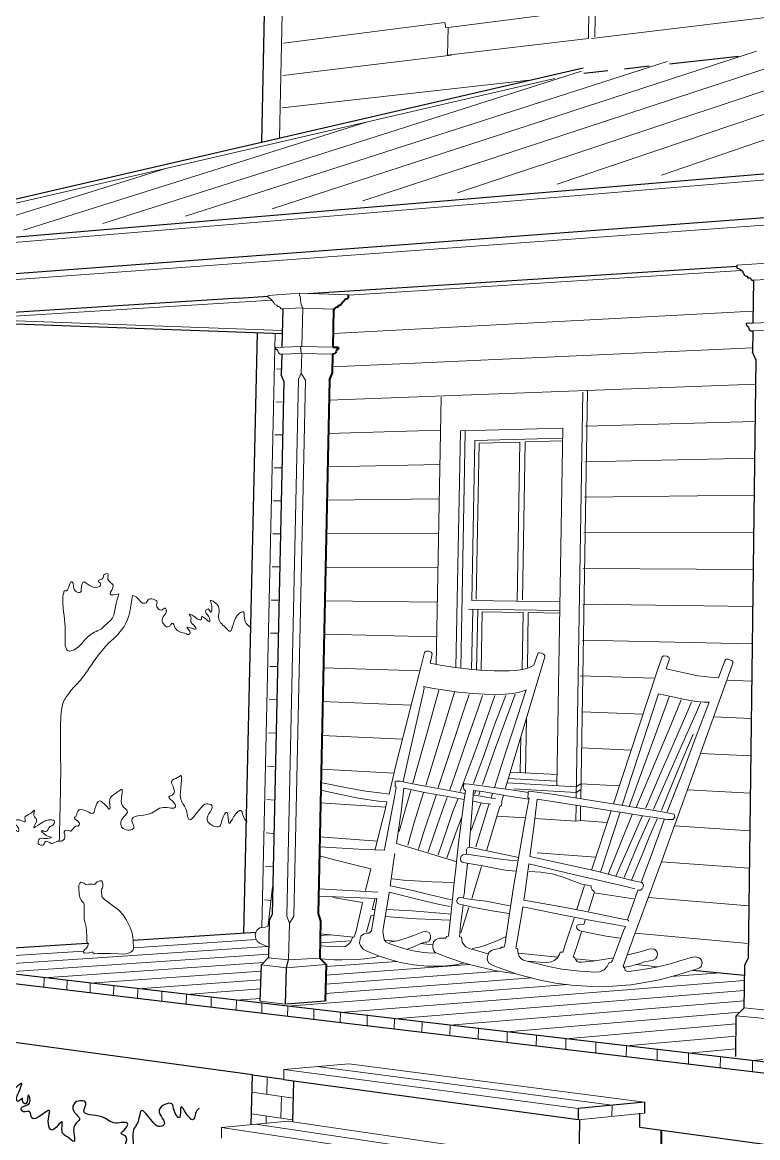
# Model space of a CAD drawing. Header units: inches. Extents: x -54 to 15382, y 469 to 41738.
# Drawn here: x 1100.9 to 1415.7, y 11092.2 to 11569.8 of the extents above; entities that cross this region are included whole.
import ezdxf

# ---------------------------------------------------------------- set-up
doc = ezdxf.new("R2010")
doc.units = ezdxf.units.IN
doc.header["$MEASUREMENT"] = 0
for name, color, linetype, lineweight in [('1', 7, 'Continuous', 9), ('2', 7, 'Continuous', 18), ('3', 7, 'Continuous', 30), ('4', 7, 'Continuous', 40)]:
    doc.layers.add(name, color=color, linetype=linetype, lineweight=lineweight)

# ---------------------------------------------------------------- blocks, each defined once
blk = doc.blocks.new('rocking chairs')
at = {"layer": '1'}
for p, q in [((3558.04, 11183.19), (3559.91, 11199.59)), ((3553.37, 11181.17), (3554.56, 11182.05)), ((3554.56, 11182.05), (3555.36, 11182.2)), ((3555.36, 11182.2), (3556.89, 11182.35)), ((3556.89, 11182.35), (3557.81, 11182.66)), ((3557.81, 11182.66), (3558.04, 11183.19)), ((3552.57, 11178.88), (3552.8, 11180.14)), ((3552.88, 11177.39), (3552.57, 11178.88)), ((3552.8, 11180.14), (3553.37, 11181.17)), ((3553.45, 11176.24), (3552.88, 11177.39)), ((3554.41, 11175.51), (3553.45, 11176.24)), ((3558.51, 11173.72), (3554.41, 11175.51))]:
    blk.add_line(p, q, dxfattribs=at)
for points in [[(3580.53, 11244.25), (3591.17, 11242.06), (3599.77, 11240.58), (3605.74, 11239.82), (3609.85, 11239.24), (3612.83, 11251.61), (3617.73, 11271.21), (3623.21, 11292.56), (3625.08, 11299.95), (3625.4, 11300.36), (3625.87, 11300.51), (3626.72, 11300.54), (3627.82, 11300.12), (3628.31, 11299.46), (3628.24, 11298.58), (3627.43, 11295.3), (3631.79, 11294.45), (3637.2, 11293.61), (3644.1, 11292.74), (3648.53, 11292.3), (3654.91, 11292.06), (3661.25, 11292.07), (3663.97, 11292.25), (3666.95, 11292.66), (3668.88, 11293.11), (3670.86, 11293.91), (3671.86, 11294.43), (3673.65, 11299.74), (3674.06, 11299.76), (3675.07, 11299.69), (3676.02, 11299.22), (3676.54, 11298.66), (3676.54, 11298.02), (3659.59, 11241.44)], [(3705.87, 11235.11), (3724.46, 11291.48), (3726.74, 11298.12), (3727.34, 11298.47), (3728.7, 11298.31), (3729.57, 11297.8), (3729.89, 11297.26), (3728.53, 11292.98)], [(3750.83, 11289.13), (3753.61, 11296.36), (3753.98, 11296.89), (3754.35, 11297.1), (3755.08, 11297.1), (3756.71, 11296.39), (3757.06, 11296.04), (3757.09, 11295.62), (3756.88, 11294.91), (3755.28, 11290.52), (3740.67, 11249.47), (3726.65, 11210.78), (3714.7, 11178.29), (3710.03, 11165.54)], [(3728.53, 11292.98), (3736.13, 11291.18), (3742.11, 11290), (3747.42, 11289.32), (3750.83, 11289.13)], [(3615.94, 11244.67), (3618.47, 11256.24), (3624.52, 11282.53), (3624.95, 11284.68), (3624.69, 11285.09), (3624.59, 11285.34), (3628.87, 11284.51), (3632.93, 11283.94), (3639.57, 11282.97), (3645.56, 11282.39), (3650.86, 11282.04), (3655.95, 11282), (3659.67, 11282.04), (3662.5, 11282.31), (3665.22, 11282.78), (3667.16, 11283.37), (3668.5, 11283.94), (3662.81, 11266.39), (3660.05, 11257.87), (3654.99, 11242.09)], [(3631.14, 11283.8), (3626.68, 11267.72), (3620.03, 11244.04)], [(3637.88, 11282.9), (3630.66, 11259.18), (3625.59, 11242.96)], [(3630.94, 11242.07), (3638.13, 11263.93), (3641.65, 11274.38), (3644.1, 11281.96)], [(3649.82, 11243.35), (3655.78, 11259.94), (3662.11, 11277.43), (3663.91, 11282.05)], [(3709.67, 11234.5), (3725.2, 11282.24)], [(3725.2, 11282.24), (3730.57, 11281.07), (3736.53, 11279.84), (3741.38, 11279), (3744.76, 11278.63), (3746.86, 11278.61)], [(3635.81, 11241.16), (3639.15, 11250.52), (3643.32, 11262.69), (3647.89, 11275.56), (3649.88, 11281.52)], [(3640.29, 11240.34), (3645.41, 11254.06), (3648.66, 11263.11), (3655.2, 11281.51)], [(3645.96, 11243.77), (3650.68, 11256.58), (3655.03, 11268.92), (3659.78, 11281.57)], [(3729.76, 11280.94), (3712.69, 11233.95)], [(3715.68, 11233.53), (3730.45, 11268.75), (3734.89, 11279.62)], [(3719.71, 11233.39), (3725.9, 11247.79), (3730.65, 11258.58), (3737.69, 11275.01), (3739.31, 11278.77)], [(3723.12, 11232.87), (3728.92, 11246.04), (3734.52, 11258.71), (3741.44, 11274.32), (3743.24, 11278.34)], [(3728.91, 11231.65), (3736.07, 11249.85), (3741.34, 11264.05), (3746.86, 11278.61)], [(3726.43, 11232.45), (3733.69, 11249.81), (3740.1, 11264.94), (3740.1, 11264.94)], [(3607.88, 11215.22), (3608.05, 11216.44), (3612.14, 11238), (3612.9, 11242.24), (3612.52, 11242.51), (3612.47, 11243.21), (3612.49, 11244.72), (3612.71, 11244.89), (3614.7, 11244.76), (3616.58, 11244.35), (3619.22, 11243.84), (3624.64, 11242.79), (3634, 11241.08), (3640.11, 11239.92), (3642.3, 11239.58)], [(3663.13, 11240.94), (3644.2, 11243.6), (3642.61, 11243.65), (3642.04, 11243.67), (3641.77, 11243.38), (3641.77, 11242.52), (3641.87, 11241.35), (3642.17, 11240.98), (3642.62, 11240.68)], [(3603.9, 11215.56), (3606.11, 11224.33), (3608.21, 11232.59), (3608.96, 11236), (3605.41, 11236.33), (3597.46, 11237.4), (3593.88, 11238.13), (3585.16, 11239.92), (3580.6, 11240.92)], [(3612.99, 11218.18), (3614.99, 11231.75), (3616.23, 11241.82)], [(3614.15, 11223.21), (3617.21, 11233.94), (3619.23, 11240.85)], [(3616.23, 11241.82), (3616.92, 11241.62), (3625.88, 11239.85), (3635.77, 11238.09), (3639.66, 11237.38), (3641.97, 11236.94)], [(3617.94, 11217.44), (3620.66, 11227.14), (3623.96, 11237.7), (3624.64, 11239.76)], [(3622.46, 11215.75), (3624.47, 11222.33), (3629.41, 11237.16), (3629.99, 11238.81)], [(3642.61, 11240.68), (3642.07, 11236.84), (3639.6, 11218.36), (3638.44, 11207.44), (3637.62, 11200.11), (3636.42, 11188.77), (3635.33, 11178.47), (3634.44, 11178.28), (3634.24, 11177.89), (3633.96, 11177.61), (3633.4, 11177.54), (3631.5, 11177.57), (3630.6, 11177.35), (3629.67, 11176.89), (3628.91, 11175.96), (3628.57, 11174.63), (3628.58, 11173.68), (3628.83, 11172.45), (3629.49, 11171.6), (3630.59, 11170.96), (3635.92, 11168.96), (3641.25, 11167.18), (3644.85, 11166.15), (3652.04, 11164.4), (3655.86, 11163.63), (3660.08, 11162.9), (3663.39, 11162.44)], [(3645.96, 11240.79), (3645.02, 11227.69), (3644.3, 11218.85), (3644.35, 11216.56), (3643.47, 11216.26), (3643.04, 11215.36), (3642.95, 11214.3), (3643.04, 11213.59)], [(3645.96, 11240.79), (3649.7, 11240.35), (3662.16, 11238.33)], [(3655.47, 11237.23), (3648.98, 11238.39), (3646.13, 11238.88)], [(3646.41, 11239.22), (3646.84, 11240.48)], [(3648.24, 11238.94), (3648.69, 11240.22)], [(3654.2, 11239.62), (3653.54, 11237.57)], [(3658.82, 11238.87), (3658.1, 11236.47)], [(3669.49, 11239.97), (3663.13, 11240.94)], [(3731.86, 11230.7), (3727.62, 11231.55), (3723.46, 11232.28), (3696.62, 11236.6), (3679.69, 11239.24), (3669.8, 11240.53), (3669.44, 11240.34), (3669.39, 11239.21), (3669.32, 11238.04), (3669.51, 11237.6), (3669.95, 11237.43)], [(3626.63, 11214.54), (3629.52, 11222.99), (3633.43, 11234.42), (3634.71, 11237.86)], [(3630.9, 11213.31), (3634.55, 11224.09), (3637.3, 11232.33), (3639.24, 11237.15)], [(3645.07, 11223.89), (3649.2, 11235.27)], [(3645.93, 11236.23), (3649.81, 11235.43), (3652.63, 11235.13), (3653.45, 11234.98)], [(3647.02, 11216.68), (3651.13, 11230.11), (3652.56, 11234.88)], [(3651.57, 11215.04), (3657.34, 11233.98), (3657.96, 11234.41), (3658.1, 11235.6), (3658.1, 11236.6)], [(3669.79, 11237.49), (3668.12, 11228.37), (3663.18, 11199.43), (3660.75, 11183.37), (3659.58, 11175.46), (3659.12, 11173.74), (3658.6, 11173.71), (3657.96, 11173.71), (3657.41, 11173.1), (3656.49, 11172.98), (3654.69, 11172.77), (3653.65, 11172.36), (3652.64, 11171.5), (3652.1, 11170.23), (3651.84, 11168.79), (3652.13, 11167.74), (3652.69, 11166.76), (3654.75, 11165.71), (3659.38, 11163.98), (3665.13, 11162.05), (3674.5, 11159.61), (3681.15, 11158.31), (3687.95, 11157.51), (3694.68, 11156.97), (3703.7, 11156.85), (3713.36, 11157.61), (3718.55, 11158.48), (3725.65, 11159.78), (3733.93, 11162.06), (3741.39, 11164.36), (3742.79, 11164.9), (3743.4, 11165.42), (3743.68, 11166.02), (3743.85, 11167.05), (3743.76, 11167.74), (3743.59, 11168.22), (3743.15, 11168.72), (3742.61, 11169.13), (3742.04, 11169.35), (3740.86, 11169.54), (3739.97, 11169.48), (3739.37, 11169.35), (3735.81, 11168.33), (3730.79, 11166.8), (3724.97, 11165.37), (3720.29, 11164.48), (3715.55, 11163.72), (3712.65, 11163.37), (3711.46, 11163.49), (3710.97, 11163.79), (3710.74, 11164.6), (3710.03, 11165.54)], [(3662.16, 11238.33), (3669.74, 11237.17)], [(3673.29, 11237.06), (3671.83, 11225.12), (3670.12, 11212.62)], [(3673.29, 11237.06), (3674.16, 11236.96), (3677.95, 11236.42), (3697.75, 11233.32), (3711.51, 11231.15), (3718.44, 11229.99), (3722.78, 11229.38), (3726.18, 11228.89), (3729.04, 11228.45), (3731.29, 11228.35), (3732.25, 11229.43), (3731.91, 11230.65)], [(3696.5, 11206.73), (3704.9, 11232.19)], [(3700.34, 11205.81), (3708.73, 11231.59)], [(3703.7, 11204.95), (3713.87, 11230.49)], [(3718.18, 11229.83), (3713.99, 11220), (3706.97, 11204.11)], [(3634.62, 11211.97), (3638.55, 11223.16), (3640.81, 11229.18)], [(3710.49, 11203.58), (3716.1, 11217.06), (3721.45, 11229.08)], [(3724.7, 11228.76), (3721.21, 11220.86), (3718.5, 11213.97), (3713.67, 11202.41)], [(3717.86, 11201.79), (3722.73, 11214.85), (3727.76, 11228.65)], [(3580.19, 11216.77), (3599.25, 11215.63), (3607.88, 11215.22)], [(3612.99, 11218.18), (3638.48, 11210.49)], [(3644.35, 11216.56), (3665.35, 11212.14)], [(3599.71, 11197.94), (3602.07, 11207.35), (3595.67, 11208.89), (3585.88, 11211.23), (3580.15, 11212.81)], [(3610.3, 11200.07), (3612.24, 11213.14), (3612.35, 11213.88)], [(3642.72, 11213.4), (3641.42, 11213.28), (3640.74, 11212.78), (3640.39, 11211.71), (3640.58, 11210.68), (3641.16, 11210.11), (3642.3, 11209.8), (3649.95, 11208.5), (3655.68, 11207.4), (3659.61, 11206.75), (3664.11, 11206.23)], [(3643.04, 11213.59), (3656.59, 11211.54), (3661.31, 11211), (3663.22, 11210.88), (3664.77, 11211)], [(3670.12, 11212.62), (3687.08, 11208.86), (3698.74, 11206.23), (3713.35, 11202.47), (3718.04, 11201.39), (3718.49, 11200.96), (3718.75, 11200.3), (3718.67, 11199.59), (3718.28, 11198.77), (3717.55, 11198.22), (3716.97, 11198.16), (3716.4, 11198.18), (3711.92, 11185.48), (3712.37, 11185.11), (3712.51, 11184.67), (3712.37, 11185.11), (3711.92, 11185.48), (3709.23, 11185.94), (3699.05, 11187.95), (3685.42, 11190.73), (3668.4, 11193.72), (3667.49, 11193.86)], [(3643.41, 11209.45), (3642.21, 11198.19), (3642.14, 11197.74), (3642.09, 11197.3), (3641.71, 11195.04)], [(3649.46, 11208.26), (3645.26, 11194.58)], [(3669.68, 11209.39), (3668.06, 11197.51), (3667.49, 11193.86)], [(3669.68, 11209.39), (3688.2, 11205.07), (3711.15, 11199.73), (3715.04, 11198.76)], [(3669.8, 11206.11), (3674.77, 11205.84), (3677.56, 11205.42), (3679.62, 11205.15), (3685.26, 11203.42), (3687.74, 11202.37), (3692.42, 11200.75), (3694.81, 11200.22), (3696.38, 11199.95), (3696.34, 11199.18), (3696.77, 11198.23), (3697.62, 11197.62), (3697.87, 11197.01), (3699.67, 11196.79), (3707.03, 11195.55), (3714.5, 11194.48)], [(3637.33, 11201.41), (3628.23, 11201.68), (3616.1, 11202.39), (3611.22, 11203.03)], [(3579.76, 11198.73), (3605.08, 11197.24)], [(3607.18, 11180.35), (3607.34, 11181.4), (3609.85, 11197.01), (3609.9, 11197.34)], [(3609.9, 11197.34), (3621.83, 11194.29), (3631.48, 11192.05), (3635.97, 11191.14)], [(3610.3, 11200.07), (3620.06, 11197.99), (3626.94, 11196.32), (3636.55, 11193.96)], [(3693.54, 11200.19), (3690.31, 11189.99)], [(3697.71, 11196.95), (3695.17, 11189.12)], [(3604.62, 11194.54), (3579.82, 11195.56)], [(3585.78, 11194.94), (3598.55, 11192.88), (3598.39, 11191.96), (3595.72, 11180.75), (3594.94, 11178.12), (3594.22, 11177.88), (3593.33, 11175.67), (3591.24, 11174), (3587.72, 11173.82), (3584.19, 11174.06), (3581.21, 11174.36), (3580.43, 11174.54)], [(3641.66, 11166.88), (3638.26, 11166.19), (3632.91, 11165.62), (3626.19, 11165.54), (3620.26, 11166.15), (3614.77, 11167.16), (3609.8, 11168.6), (3605.83, 11169.93), (3601.06, 11171.79), (3598.76, 11172.94), (3598.14, 11173.56), (3597.57, 11174.42), (3597.24, 11175.47), (3597.28, 11176.54), (3597.62, 11177.71), (3597.99, 11178.54), (3598.5, 11179.01), (3599.16, 11179.4), (3599.89, 11179.79), (3601.14, 11179.77), (3601.75, 11180.11), (3602.34, 11180.77), (3604.62, 11194.54)], [(3603.51, 11189.94), (3602.63, 11189.92), (3603.75, 11194.27)], [(3661.13, 11188.18), (3654.79, 11189.21), (3646.92, 11190.63), (3642.63, 11191.58), (3639.97, 11192.22), (3639.21, 11192.59), (3638.9, 11193.23), (3638.87, 11193.78), (3639.15, 11194.39), (3639.64, 11194.82), (3640.56, 11194.94), (3643.28, 11194.42), (3647.5, 11193.9), (3651.47, 11193.38), (3656.45, 11192.5), (3661.41, 11191.46)], [(3640.01, 11178.11), (3640.48, 11183.32), (3641.25, 11189.43), (3641.55, 11191.69)], [(3600.27, 11180.24), (3601.73, 11185.88), (3601.99, 11187.21), (3603.26, 11187.26)], [(3635.77, 11185.35), (3621.68, 11185.86), (3611.6, 11186.58), (3608.36, 11186.82)], [(3608.85, 11189.8), (3619.81, 11189.33), (3633.33, 11188.19), (3636.32, 11187.87)], [(3643.99, 11190.79), (3640.56, 11179.94)], [(3667.06, 11191), (3681.18, 11188.12), (3693.41, 11185.78), (3706.38, 11183.45), (3711.06, 11182.62), (3710.2, 11180.71), (3707.28, 11172.59), (3705.56, 11168.05), (3704.99, 11167.29), (3704.13, 11167.19), (3703.22, 11165.43), (3701.93, 11164.04), (3699.97, 11163.18), (3698.11, 11163.04), (3691.47, 11163.47), (3683.87, 11164.37), (3678.76, 11165.38), (3671.64, 11167), (3667.39, 11168.2), (3666.34, 11168.87), (3665.58, 11169.85), (3665.06, 11171.02), (3664.99, 11172), (3664.92, 11172.88), (3664.6, 11173.13), (3664.11, 11173.29)], [(3667.06, 11191), (3666.49, 11187.29), (3664.11, 11173.29)], [(3689.03, 11186.23), (3685.52, 11175.54), (3684.3, 11171.64), (3683.14, 11171.55), (3682.82, 11170.63), (3681.83, 11168.98), (3680.55, 11168.02), (3679.22, 11167.4), (3677.26, 11167.17), (3674.23, 11167.35), (3669.49, 11167.81)], [(3693.76, 11185.32), (3693.21, 11183.48), (3692.2, 11183.57), (3690.98, 11183.48), (3690.43, 11183.15), (3690.15, 11182.66), (3690.21, 11181.92), (3690.58, 11181.4), (3691.28, 11180.88), (3692.26, 11180.64), (3698.44, 11179.29), (3702.78, 11178.5), (3708.84, 11177.64)], [(3607.18, 11180.35), (3607.76, 11177.08), (3608.43, 11176.08), (3609.51, 11175.46), (3612.19, 11174.4), (3616.64, 11173.06), (3620.22, 11172.2), (3624.62, 11171.41), (3628.45, 11171.16), (3630.04, 11171.28)], [(3610.03, 11175.83), (3613.4, 11176.5), (3617.22, 11177.65), (3620.77, 11178.91), (3622.91, 11179.79), (3624.29, 11180.28), (3625.32, 11180.51), (3626.36, 11180.37), (3627.05, 11179.95), (3627.55, 11178.88), (3627.67, 11178.1), (3627.53, 11177.29), (3627.06, 11176.48), (3625.98, 11175.85), (3625.31, 11175.83), (3624.15, 11175.55), (3619.98, 11173.75), (3617.85, 11173.03)], [(3640.01, 11178.11), (3640.92, 11177.99), (3641.01, 11176.99), (3641.22, 11175.91), (3641.8, 11174.9), (3642.71, 11173.95), (3644.45, 11173.07), (3646.88, 11172.41), (3652.18, 11170.93)], [(3645.48, 11173.12), (3648.52, 11173.73), (3650.8, 11174.39), (3656.73, 11176.77), (3658.38, 11177.66), (3659.33, 11178), (3659.69, 11178.09)], [(3692.22, 11180.36), (3690.06, 11173.54), (3688.74, 11169.65)], [(3712.12, 11170.48), (3717.41, 11171.76), (3719.61, 11172.46), (3721.09, 11172.91), (3722.29, 11173.01), (3723.42, 11172.82), (3724.18, 11172.21), (3724.61, 11171.58), (3724.73, 11170.76), (3724.48, 11169.51), (3723.87, 11168.75), (3722.6, 11167.98), (3721.66, 11167.88), (3720.78, 11167.81), (3719.14, 11167.39), (3717.18, 11166.74), (3715.4, 11166.23), (3713.27, 11165.67), (3710.78, 11165.16)], [(3580.7, 11168.77), (3586.41, 11168.26), (3589.84, 11168.25), (3596.1, 11168.46), (3599.49, 11168.73), (3603.57, 11169.32), (3605.55, 11169.89)], [(3688.74, 11169.65), (3689.44, 11169.23), (3689.69, 11168.58), (3690.41, 11167.62), (3691.05, 11167.38), (3692.29, 11167.3), (3696.96, 11167.69), (3701.65, 11168.46), (3704.92, 11169.01), (3705.77, 11169.11)]]:
    blk.add_lwpolyline(points, dxfattribs=at)

msp = doc.modelspace()

# ---------------------------------------------------------------- linework, layer by layer
at = {"layer": '1'}
for p, q in [((1345.9371646, 11563.6170295), (1348.5900499, 11741.5167342)), ((1215.2150441, 11712.6615786), (1210.9345409, 11520.227646)), ((1343.2295284, 11562.9237174), (1343.4307493, 11575.3118341)), ((1344.5261461, 11562.885798), (1460.5100606, 11576.8065858)), ((1374.5052471, 11504.3177347), (1585.2053659, 11576.5208616)), ((1212.7411412, 11560.9194514), (1281.7049458, 11569.7645167)), ((1281.7049458, 11569.7645167), (1282.1771894, 11567.437362)), ((1329.7994985, 11500.4590739), (1539.8632366, 11571.4153039)), ((1282.9384154, 11555.6809341), (1283.1640644, 11567.5625901)), ((1287.2100203, 11496.7830736), (1496.4789899, 11566.5302052)), ((1246.5900178, 11493.2770634), (1454.9284933, 11561.8515881)), ((1282.9384154, 11555.6809341), (1343.2295284, 11562.9237174)), ((1207.8059657, 11489.9295185), (1415.0978904, 11557.3666324)), ((1212.4327894, 11547.0314997), (1284.5534074, 11555.6876639)), ((1170.7361426, 11486.7299328), (1376.8825596, 11553.0635575)), ((1019.4856013, 11474.1941283), (1328.8398266, 11545.6997609)), ((1135.269354, 11483.6687089), (1340.1861961, 11548.9315195)), ((1212.124046, 11533.1259141), (1317.9018256, 11544.9494114)), ((1101.3038191, 11480.7370619), (1248.0820663, 11527.0330214)), ((1016.7430543, 11468.8570606), (1684.3814332, 11524.4246554)), ((1068.7461948, 11477.9269349), (1162.7676162, 11507.3130265)), ((1046.7599197, 11455.8255844), (1684.1069081, 11502.344588)), ((1240.5138711, 11452.9408524), (1408.7113987, 11463.5426872)), ((1207.6119394, 11450.8669762), (1077.6438082, 11442.6748186)), ((1233.8906969, 11436.5048317), (1413.6546522, 11446.1453233)), ((1212.129985, 11437.8081279), (1077.6438082, 11442.6748186)), ((1209.0732414, 11436.5512233), (1203.4155825, 11182.2059984)), ((1209.3326396, 11430.5408619), (1219.9102404, 11430.9551246)), ((1209.3406544, 11429.7073272), (1209.3326396, 11430.5408619)), ((1219.9102404, 11430.9551246), (1233.7678077, 11430.6852826)), ((1272.0538809, 11424.005998), (1413.4507548, 11430.4080274)), ((1209.7734513, 11429.7073272), (1209.3406544, 11429.7073272)), ((1210.0219087, 11429.5229878), (1209.7734513, 11429.7073272)), ((1210.2891821, 11429.0917876), (1210.0219087, 11429.5229878)), ((1210.5396433, 11428.4606254), (1210.2891821, 11429.0917876)), ((1210.8201598, 11428.0097954), (1210.5396433, 11428.4606254)), ((1211.2709898, 11427.6992235), (1210.8201598, 11428.0097954)), ((1211.7318384, 11427.6791866), (1211.2709898, 11427.6992235)), ((1211.7659048, 11421.3386956), (1209.6399137, 11421.2423582)), ((1272.0538809, 11424.005998), (1233.5899887, 11422.2644675)), ((1219.0706391, 11416.9948357), (1214.0651215, 11187.0731341)), ((1220.1891463, 11419.5917826), (1219.0706391, 11416.9948357)), ((1232.1110993, 11408.0182722), (1414.7098156, 11414.7643124)), ((1339.9204985, 11237.3312575), (1342.7576571, 11412.0002325)), ((1209.3276132, 11407.1765449), (1212.6202394, 11407.2981898)), ((1280.1573008, 11409.2400416), (1277.9841434, 11294.8114161)), ((1341.9776587, 11396.8382067), (1414.5054223, 11398.9075604)), ((1209.0149133, 11393.0927578), (1212.3090336, 11393.1868422)), ((1231.8078694, 11393.6947411), (1279.8881275, 11395.0665914)), ((1290.44087, 11394.3648271), (1288.5679332, 11293.1923867)), ((1290.4478096, 11394.7485515), (1290.44087, 11394.3648271)), ((1294.5673026, 11390.6916835), (1332.1719444, 11391.6624551)), ((1293.3117446, 11322.1650173), (1294.5673026, 11390.6916835)), ((1295.2148736, 11322.784394), (1296.436399, 11389.597466)), ((1296.436399, 11389.597466), (1313.8939738, 11390.0418278)), ((1312.7054139, 11321.9121629), (1313.8939738, 11390.0418278)), ((1314.9843506, 11322.5337114), (1316.1592587, 11390.0994879)), ((1316.1592587, 11390.0994879), (1332.0250835, 11390.5033335)), ((1341.7316084, 11381.6287912), (1414.3015378, 11383.0902755)), ((1208.7018135, 11378.9909624), (1211.9974291, 11379.0574157)), ((1231.5054363, 11379.408851), (1279.6091639, 11380.3776366)), ((1208.3883131, 11364.8711241), (1211.6854252, 11364.9098755)), ((1231.2026112, 11365.1044432), (1279.3298286, 11365.669103)), ((1341.4852185, 11366.3983825), (1414.0973605, 11367.2502832)), ((1208.0744113, 11350.7332083), (1211.373021, 11350.7441866)), ((1230.8984983, 11350.7392015), (1279.0501207, 11350.9409512)), ((1341.2389372, 11351.1469132), (1413.8928899, 11351.3875345)), ((1207.7601074, 11336.5771802), (1211.0602158, 11336.5603142)), ((1230.5965668, 11336.4770058), (1278.7700394, 11336.193142)), ((1340.9914171, 11335.8744117), (1413.6881254, 11335.5019802)), ((1207.4454006, 11322.403005), (1210.7470088, 11322.3582232)), ((1230.2920592, 11322.0931212), (1278.4898452, 11321.4393838)), ((1293.3117446, 11322.1650173), (1331.0088522, 11321.6735229)), ((1340.7444537, 11320.5807437), (1413.4830662, 11319.5935712)), ((1291.810419, 11318.4704512), (1330.9457721, 11317.8776829)), ((1293.1900466, 11292.6363153), (1293.6623819, 11318.4424002)), ((1295.339132, 11292.4225941), (1295.8122581, 11318.4098369)), ((1297.2285285, 11292.2762824), (1297.6837165, 11317.3324842)), ((1297.6837165, 11317.3324842), (1315.1980514, 11317.0618574)), ((1314.7747958, 11292.6373211), (1315.1980514, 11317.0618574)), ((1317.0530178, 11293.1724009), (1317.465048, 11317.0268284)), ((1317.465048, 11317.0268284), (1330.8006097, 11316.8207709)), ((1207.13029, 11308.2106478), (1210.4333993, 11308.1378785)), ((1229.9875061, 11307.7070906), (1278.2088746, 11306.644747)), ((1340.4962487, 11305.2659448), (1413.2777119, 11303.6622582)), ((1206.814775, 11294.0000736), (1210.1193864, 11293.8992449)), ((1229.6825568, 11293.3023426), (1271.1060489, 11292.0384483)), ((1339.7290914, 11289.944654), (1371.1486624, 11288.9859947)), ((1402.4206582, 11288.0318382), (1413.0720469, 11287.706848)), ((1286.3168891, 11283.1596631), (1286.3167454, 11283.151941)), ((1206.4988548, 11279.7712473), (1209.8049694, 11279.642287)), ((1229.3772105, 11278.8788404), (1267.3467523, 11277.3977777)), ((1340.5249367, 11274.5433453), (1366.5399477, 11273.5285882)), ((1396.8114204, 11272.3478009), (1412.8659968, 11271.7215664)), ((1316.279593, 11248.395092), (1316.6838811, 11271.8012879)), ((1206.1825285, 11265.5241337), (1209.4901475, 11265.3669695)), ((1229.0714664, 11264.4365476), (1263.6537627, 11262.7933423)), ((1314.0103362, 11248.5180357), (1314.274361, 11263.7539436)), ((1340.2749443, 11259.1526257), (1361.4651223, 11258.1457575)), ((1391.2517832, 11256.7304206), (1412.6596494, 11255.7132088)), ((1205.8657954, 11251.2586975), (1209.17492, 11251.073257)), ((1228.7653237, 11249.9754273), (1260.0400196, 11248.2228198)), ((1309.781062, 11248.747169), (1329.7789403, 11247.6637252)), ((1308.4003398, 11244.1358162), (1338.0241, 11242.4527842)), ((1308.937778, 11245.9307586), (1329.7308645, 11244.7707708)), ((1340.0246051, 11243.7405512), (1356.4098952, 11242.8223334)), ((1311.3144347, 11241.5722004), (1337.9846014, 11240.0210601)), ((1385.6643488, 11241.1829386), (1412.4530038, 11239.681725)), ((1205.5486547, 11236.9749033), (1208.8592859, 11236.7611137)), ((1228.4587816, 11235.4954427), (1256.4771324, 11233.6861099)), ((1339.767527, 11227.9136009), (1339.8703367, 11234.2430559)), ((1304.0894453, 11229.8756341), (1316.2493396, 11229.0853435)), ((1320.2802341, 11228.8233693), (1337.7842383, 11227.6857566)), ((1339.767527, 11227.9136009), (1351.246919, 11227.1722995)), ((1380.0814822, 11225.7041475), (1412.2460595, 11223.6270649)), ((1208.5432447, 11222.430504), (1205.2311052, 11222.6727158)), ((1228.1518394, 11220.9965569), (1252.8416109, 11219.191031)), ((1321.2521814, 11214.1882687), (1346.3577837, 11212.3523337)), ((1374.4952949, 11210.2946798), (1412.0388158, 11207.5491785)), ((1204.9131479, 11208.3520993), (1208.2267954, 11208.0813924)), ((1207.2427505, 11193.7739727), (1204.5947787, 11194.0130181)), ((1368.8569957, 11194.9587794), (1411.831272, 11191.4480149)), ((1214.0651215, 11187.0731341), (1215.1961628, 11184.0537129)), ((1201.0913363, 11176.9555691), (1148.4728526, 11173.4943698)), ((1232.6554708, 11179.0318311), (1228.4478957, 11178.7550604)), ((1411.6234276, 11175.3235235), (1363.2437399, 11179.6909959)), ((1127.1780863, 11172.0936181), (1053.5312539, 11167.2491919)), ((1205.7123953, 11174.0644262), (1071.948257, 11165.098083)), ((1241.6793045, 11176.4753239), (1228.380932, 11175.5839208)), ((1206.22696, 11170.7805034), (1090.8160951, 11162.8943166)), ((1204.1328904, 11167.1848643), (1110.1515274, 11160.6359351)), ((1206.1014746, 11169.203925), (1214.8018908, 11168.3064147)), ((1214.8018908, 11168.3064147), (1228.216177, 11169.0707615)), ((1261.1340634, 11167.6451453), (1230.9822233, 11165.5016596)), ((1203.1129407, 11163.5204403), (1129.9721544, 11158.3208828)), ((1305.0673693, 11163.4330723), (1230.7714283, 11157.9292236)), ((1292.4891563, 11166.2636609), (1230.8790013, 11161.793592)), ((1399.4629586, 11162.7534832), (1378.5959373, 11161.1397727)), ((1110.0439829, 11156.5633071), (1110.1515274, 11160.6359351)), ((1119.8936528, 11155.3873912), (1120.0000573, 11159.4856253)), ((1129.8669272, 11154.1967187), (1129.9721544, 11158.3208828)), ((1203.0053082, 11159.7712414), (1150.2964709, 11155.9469995)), ((1334.2827204, 11157.7128962), (1214.4911661, 11148.4490492)), ((1318.8437503, 11160.5715254), (1230.6592232, 11153.8984593)), ((1409.94062, 11159.4873774), (1237.0351932, 11145.8159033)), ((1139.9661474, 11152.99101), (1140.0701591, 11157.1414343)), ((1150.1937144, 11151.7699784), (1150.2964709, 11155.9469995)), ((1160.5520903, 11150.53333), (1160.6535511, 11154.7372909)), ((1171.043801, 11149.2807632), (1171.1439241, 11153.5120138)), ((1202.8931385, 11155.8639979), (1171.1439241, 11153.5120138)), ((1409.8853216, 11155.2193073), (1260.1909839, 11143.1113034)), ((1181.6714376, 11148.0119688), (1181.7701796, 11152.2708655)), ((1192.4376586, 11146.7266292), (1192.534975, 11151.0135357)), ((1202.7761386, 11151.7885011), (1192.534975, 11151.0135357)), ((1203.3451928, 11145.4244189), (1203.4410375, 11149.7397059)), ((1214.3968407, 11144.1050033), (1214.4911661, 11148.4490492)), ((1409.8274208, 11150.7503882), (1283.9837823, 11140.3323008)), ((1225.5954773, 11142.7680393), (1225.6882345, 11147.1412298)), ((1236.9440548, 11141.4131743), (1237.0351932, 11145.8159033)), ((1248.4456049, 11140.0400466), (1248.5350722, 11144.4727157)), ((1408.0120491, 11145.9173417), (1308.4402409, 11137.4757827)), ((1260.1032415, 11138.6482842), (1260.1909839, 11143.1113034)), ((1271.9201637, 11137.2375054), (1272.0061255, 11141.731293)), ((1283.8996585, 11135.8073175), (1283.9837823, 11140.3323008)), ((1296.0451042, 11134.3573174), (1296.1273306, 11138.9139325)), ((1406.3773063, 11140.8615877), (1333.5885198, 11134.5384598)), ((1308.3599731, 11132.8870905), (1308.4402409, 11137.4757827)), ((1320.8478352, 11131.3962106), (1320.926081, 11136.0174346)), ((1333.5123615, 11129.8842394), (1333.5885198, 11134.5384598)), ((1406.3419022, 11135.6925904), (1359.4583955, 11131.5168543)), ((1346.3573275, 11128.3507262), (1346.4313307, 11133.0384175)), ((1359.3866172, 11126.7952072), (1359.4583955, 11131.5168543)), ((1372.6042267, 11125.2172054), (1372.6737078, 11129.9733038)), ((1406.30466, 11130.2552258), (1386.0813778, 11128.4072858)), ((1386.0142687, 11123.6162299), (1386.0813778, 11128.4072858)), ((1399.6209763, 11121.9917751), (1399.6856361, 11126.8183064)), ((1413.4287078, 11120.3433208), (1413.4908384, 11125.2058566)), ((1353.3181292, 11106.019924), (1227.016797, 11122.5882032)), ((1205.4671605, 11110.7135333), (1205.6327967, 11118.214836)), ((1199.2109972, 11111.5891292), (1216.7715501, 11109.1314012)), ((1211.5686059, 11100.5735162), (1211.7704078, 11109.8313477)), ((1353.3181292, 11106.019924), (1353.2443983, 11101.2505992)), ((1199.0055376, 11102.4012034), (1216.5712263, 11099.8457303)), ((1205.1936831, 11098.328337), (1205.2635131, 11101.4907871)), ((1326.4780479, 11079.2583097), (1200.6377049, 11097.8878438))]:
    msp.add_line(p, q, dxfattribs=at)
at = {"layer": '1', "ltscale": 0.25}
for p, q in [((1413.5867166, 11440.9018928), (1423.9785286, 11441.3164597)), ((1338.0241, 11242.4527842), (1340.0246051, 11243.7405512)), ((1337.9846014, 11240.0210601), (1339.9851064, 11241.3088271))]:
    msp.add_line(p, q, dxfattribs=at)
at = {"layer": '1'}
for points in [[(1203.1903882, 11166.2181954), (1213.9913772, 11164.9582548), (1231.0060428, 11166.3573304)], [(1406.4014643, 11144.388651), (1420.3308261, 11142.9900233), (1437.9466311, 11144.4828881)]]:
    msp.add_lwpolyline(points, dxfattribs=at)
at = {"layer": '1', "ltscale": 0.25}
for points, knots in [([(1125.9948953, 11326.2276425), (1125.940615, 11325.5009297), (1124.299231, 11325.3199513), (1122.4871215, 11327.4470376), (1123.0693138, 11328.935449), (1121.5986427, 11331.1206149), (1120.8316709, 11327.7474037), (1120.1055501, 11326.1160223), (1118.8268604, 11326.3572037)], [38.1415077844, 38.1415077844, 38.1415077844, 38.1415077844, 42.1375651754, 44.7547693349, 47.3899573013, 48.9255999339, 52.2923531497, 55.6417074649, 55.6417074649, 55.6417074649, 55.6417074649]), ([(1127.2527085, 11330.3504115), (1126.9484134, 11330.0357924), (1126.1083528, 11329.1672305), (1126.2048239, 11327.8796763), (1126.0326061, 11326.5602822), (1125.9948953, 11326.2276425)], [0, 0, 0, 0, 1.6683506082, 4.6057769162, 5.6144826314, 5.6144826314, 5.6144826314, 5.6144826314]), ([(1116.6961554, 11219.1058221), (1116.8899685, 11228.3932312), (1117.7378398, 11250.2874015), (1116.5931489, 11277.356938), (1119.8877729, 11281.017878), (1121.8641775, 11284.1011283), (1125.3563089, 11287.4056596), (1129.6531356, 11293.2457703), (1135.7587441, 11302.714286), (1146.2774215, 11310.95197), (1147.3753233, 11319.594649), (1147.9813883, 11324.3655907)], [110.5024060362, 110.5024060362, 110.5024060362, 110.5024060362, 135.7437316442, 157.708679013, 168.3633884315, 171.7058919829, 174.9792196455, 185.9734836227, 203.9100889084, 218.820389612, 237.1935829168, 237.1935829168, 237.1935829168, 237.1935829168])]:
    msp.add_open_spline(points, degree=3, knots=knots, dxfattribs=at)
for points in [[(1142.2137955, 11325.1086135), (1138.4639572, 11324.9995459), (1139.730024, 11328.6932569), (1137.4417058, 11331.376171), (1137.4417058, 11333.6254069), (1135.7872172, 11333.182088), (1135.3883774, 11331.6935978), (1133.2944637, 11330.4846761), (1134.5199247, 11329.2592151), (1133.9968162, 11328.3531645), (1127.2527085, 11330.3504115)], [(1134.7189491, 11309.9988932), (1129.107444, 11306.7590892), (1121.7018553, 11300.6072872), (1120.5325579, 11300.6072872), (1119.5971311, 11301.741862), (1119.2149702, 11305.9581704), (1118.3733157, 11319.0505221), (1118.3733157, 11324.6645518), (1118.8268604, 11326.3572037)], [(1142.2137955, 11325.1086135), (1140.8921138, 11320.1760303), (1139.4265582, 11314.7065022), (1135.8997847, 11311.1797288), (1134.7189491, 11309.9988932)], [(1170.3948077, 11308.2470198), (1166.186155, 11310.6768866), (1165.1417366, 11312.4858722), (1163.6443501, 11310.9884857), (1160.6647015, 11313.9681344), (1162.0368235, 11316.3447194), (1162.4921159, 11318.0438941), (1161.973552, 11318.9420732), (1160.5336245, 11318.1107307), (1158.2979957, 11320.3463595), (1158.5869153, 11321.4246222), (1154.7100033, 11322.4634376), (1154.2000901, 11321.580242), (1152.353791, 11321.0855276), (1150.2433909, 11323.1959277), (1147.9813883, 11324.3655907)]]:
    msp.add_spline(points, degree=3, dxfattribs=at)
at = {"layer": '1', "ltscale": 0.1}
for points, knots in [([(1198.4947039, 11310.7827003), (1197.6601307, 11311.186582), (1195.1235064, 11313.4730458), (1196.61977, 11318.4890756), (1190.6410561, 11315.0795752), (1190.9707386, 11307.2017435), (1187.3684087, 11311.2489818), (1183.3108702, 11314.033169), (1186.7731546, 11319.6496861), (1180.5083871, 11323.113389), (1182.4194687, 11320.1379445), (1181.8774033, 11315.494511), (1180.708359, 11319.181863), (1178.4189891, 11317.3682527), (1180.9354636, 11315.9984026), (1181.394454, 11312.4261195), (1179.5201101, 11314.1967135), (1177.1240737, 11316.2035761), (1177.875792, 11313.9144801), (1175.5596744, 11313.8886998), (1175.0404545, 11315.3746923), (1171.8673184, 11316.7025059), (1173.4544615, 11314.7570194), (1172.4401916, 11312.6588163), (1174.5110318, 11311.7567717), (1175.6249502, 11309.5410543), (1173.30406, 11310.4488584), (1170.0388035, 11311.1866942), (1173.6116463, 11308.7836793), (1171.5957872, 11307.0300263), (1171.0223675, 11308.2228771), (1170.4251299, 11308.2474179), (1170.3948077, 11308.2470198)], [318.3925277434, 318.3925277434, 318.3925277434, 318.3925277434, 318.9513441662, 319.8136784755, 320.4473246964, 321.9778550755, 322.2644809832, 323.3899044962, 324.6594445764, 325.3656489544, 325.7074921609, 326.4065237102, 326.7753024869, 327.0220755971, 327.6392398855, 328.0820473389, 328.4017384678, 328.9041367705, 329.123967942, 329.3139180547, 329.9666932936, 330.3020855487, 330.56518888, 330.9664082357, 331.5429520348, 331.7489818593, 332.1262947659, 332.5607272942, 333.116067859, 333.3641606208, 333.6718454725, 333.6881655885, 333.6881655885, 333.6881655885, 333.6881655885]), ([(1197.0524734, 11227.592167), (1196.8647549, 11227.6772628), (1195.24178, 11228.684118), (1195.3147159, 11234.2714631), (1191.4395063, 11230.0619547), (1188.5966388, 11224.2409934), (1189.4947758, 11234.1659922), (1185.9239726, 11228.4960265), (1186.1071402, 11223.736899), (1176.2622021, 11227.9333589), (1184.3770717, 11234.0153206), (1179.3635236, 11235.661821), (1177.0729022, 11233.1666232), (1175.4199778, 11230.9536862), (1171.5597328, 11226.3145341), (1171.5049875, 11233.954296), (1166.8996814, 11236.6045198), (1170.2795754, 11249.1875624), (1167.2603719, 11245.953743), (1163.9947027, 11245.4231609), (1165.7542577, 11241.9220103), (1166.5195158, 11239.1789398), (1162.4280826, 11238.0908734), (1165.7130693, 11236.2750891), (1167.334422, 11232.3141526), (1159.5958635, 11234.8390256), (1156.3693705, 11229.4048227), (1145.3886166, 11230.5414291), (1150.1911433, 11223.6510585), (1143.1243138, 11223.5270459), (1142.4862961, 11228.8051951), (1147.500088, 11231.7464109), (1141.395379, 11234.5068259), (1145.3038426, 11243.6528965), (1140.6227956, 11239.1118959), (1137.2964224, 11237.7508061), (1139.6902072, 11229.5801107), (1133.6694406, 11239.1558716), (1131.71654, 11232.2702964), (1131.1790684, 11229.62518), (1124.7717738, 11234.9653734), (1123.8466849, 11228.9527335), (1122.9207738, 11229.7611627), (1123.4531037, 11228.1300998), (1125.9697781, 11227.4310194), (1124.564409, 11224.6954103), (1123.9772677, 11226.5379055), (1121.6754606, 11223.1299211), (1121.0868289, 11223.7787966), (1118.8809372, 11223.9499897), (1118.7852743, 11222.7691704), (1119.448394, 11220.5650911), (1118.6564117, 11219.4816431), (1116.5887582, 11218.9486536), (1116.1995112, 11219.5635837), (1113.4696609, 11217.7628608), (1113.2220729, 11218.2321008), (1110.3624848, 11219.7044334), (1110.3426303, 11216.8341094), (1106.9266133, 11217.6804445), (1108.2410903, 11220.8196754), (1110.5268997, 11219.9893798), (1114.6784103, 11220.7708383), (1110.7225593, 11221.0642679), (1108.0739831, 11224.6129478), (1111.7568842, 11222.2550731), (1112.0321325, 11225.4099288), (1114.0682079, 11225.6729781), (1115.2090577, 11227.953589), (1111.7643548, 11228.6217682), (1109.8050862, 11227.3699975), (1104.0670944, 11223.612007), (1108.2210184, 11228.417303), (1105.1326755, 11229.7307251), (1106.6882647, 11233.5088683), (1104.1279444, 11230.2097339), (1101.2270252, 11230.2168608), (1102.4933833, 11227.0815179), (1100.6667736, 11227.7845141), (1099.4846632, 11228.6677566), (1096.7253718, 11227.9979151), (1097.0758719, 11226.5586001), (1098.7474563, 11226.2578117), (1100.3116527, 11222.1125346), (1096.5103783, 11224.7232275), (1095.1785744, 11226.1870357), (1089.4849335, 11227.5795892), (1091.9635317, 11225.8621083), (1093.7520285, 11225.7777462), (1092.8064444, 11223.2650849), (1092.0755636, 11226.0755229), (1091.1753615, 11224.321017), (1088.5099623, 11224.7019008), (1084.5839914, 11227.358928), (1079.405979, 11222.2635412), (1073.5441037, 11229.1979043), (1074.0536991, 11222.8892062), (1078.9282231, 11221.2580657), (1071.6848483, 11216.0347894), (1074.379044, 11221.4659527), (1070.222337, 11226.2405286), (1070.4114018, 11220.5247161), (1066.9559757, 11218.2759976), (1061.4836487, 11220.5027705), (1066.2245681, 11221.4496766), (1067.34119, 11227.3256021), (1064.6889095, 11223.2561725), (1063.1498582, 11222.9933184), (1062.9453742, 11222.9888142)], [82.6950497641, 82.6950497641, 82.6950497641, 82.6950497641, 82.813679331, 83.8129649784, 84.6416688618, 85.377858902, 86.3621731315, 87.1542309076, 87.7665449179, 89.0225979458, 90.3685308818, 90.867554958, 91.3921603755, 92.2640840824, 92.9349555773, 93.9848907554, 94.9534720236, 96.7356977307, 97.1197402862, 97.7545103263, 98.1559741497, 98.8369683346, 99.2781307121, 99.863034916, 100.339012629, 101.3889478071, 102.7537242829, 104.4195321858, 105.1170711513, 106.0439387654, 106.8255701849, 107.7216812643, 108.3846443709, 109.8509610896, 110.5067178615, 111.2096852277, 112.1084436128, 113.2639481485, 114.1534064923, 115.078221241, 116.7610565837, 117.3540288129, 117.8511018045, 118.2223099466, 119.1010191543, 119.8337723418, 120.6623866307, 121.0699649216, 121.2975978686, 121.8166808527, 122.0636309264, 122.3231724185, 123.4873062301, 123.8460736677, 124.5964129317, 125.6253715722, 126.0773423741, 126.4407059478, 126.7801430584, 127.2543053997, 127.6792892792, 128.2003840348, 128.737950846, 129.2426529459, 129.8316336343, 130.2068032664, 130.7984215886, 130.9647337865, 131.4533764201, 131.6950733717, 132.7498159425, 133.4185360618, 134.1616961577, 134.5797177521, 135.0631116553, 135.4847788559, 136.1684010698, 136.4976678347, 136.6252808689, 137.1298970473, 137.6247910711, 137.7162188983, 137.9459284715, 138.6042723164, 139.1100260673, 139.7250438752, 140.5328360226, 140.7948449507, 141.1634023052, 141.3919718734, 141.7192336912, 141.9035123684, 142.217077828, 143.2237491464, 144.5857375161, 145.5980706043, 146.351162371, 146.9677055368, 147.9971664758, 148.587246924, 149.5263374961, 150.0332544729, 151.1361604167, 151.7326480065, 152.3674180466, 153.0736224246, 153.8476235545, 153.9682155179, 153.9682155179, 153.9682155179, 153.9682155179])]:
    msp.add_open_spline(points, degree=3, knots=knots, dxfattribs=at)
at = {"layer": '2'}
for p, q in [((1282.1771894, 11567.437362), (1342.4336353, 11575.0835189)), ((1240.5149556, 11453.0623208), (1219.493476, 11453.7387641)), ((1220.9065055, 11447.4471593), (1220.5480746, 11430.9427044)), ((1220.2459914, 11427.9484324), (1211.7318384, 11427.6791866)), ((1220.4833331, 11427.9615901), (1220.2976943, 11419.4135908)), ((1233.7048767, 11427.7051174), (1220.3936036, 11427.9633307)), ((1222.0480884, 11416.5401522), (1217.0827635, 11187.0353599)), ((1222.0480884, 11416.5401522), (1220.2976943, 11419.4135908)), ((1337.9459064, 11237.6388125), (1340.7692969, 11411.4601629)), ((1288.3938235, 11394.7898446), (1286.5084019, 11293.4530119)), ((1288.3938235, 11394.7898446), (1332.244493, 11396.0280574)), ((1332.244493, 11396.0280574), (1329.7002026, 11242.9256946)), ((1337.7842383, 11227.6857566), (1337.8957735, 11234.5523943)), ((1217.0827635, 11187.0353599), (1215.1859816, 11184.0376221)), ((1215.1859816, 11184.0376221), (1214.844396, 11168.3088366)), ((1228.4623809, 11179.4410249), (1242.7361848, 11178.0480781)), ((1256.0132772, 11176.7523981), (1260.4818936, 11176.3163164)), ((1271.4569085, 11175.2452907), (1276.623193, 11174.7411252)), ((1313.0795533, 11171.1834353), (1330.1710825, 11169.5155134)), ((1337.6390122, 11168.7867358), (1346.4173053, 11167.930083)), ((1363.5137614, 11166.2616803), (1372.8702112, 11165.3486065)), ((1213.5718898, 11149.3759461), (1202.7425287, 11150.6177579)), ((1409.9246253, 11147.7326682), (1420.673252, 11146.6578055)), ((1417.9243881, 11125.6217705), (1413.4908384, 11125.2058566)), ((1212.7828661, 11116.8845523), (1212.8799255, 11121.3451014)), ((1212.8799255, 11121.3451014), (1240.6884882, 11123.7904001)), ((1338.8808184, 11104.5842542), (1212.8799255, 11121.3451014)), ((1367.2689582, 11107.4072172), (1240.6884882, 11123.7904001)), ((1367.1986156, 11102.6658616), (1338.8035446, 11099.7859813)), ((1186.0884943, 11091.9751727), (1186.1920426, 11096.49117)), ((1186.1920426, 11096.49117), (1214.606301, 11099.2383927)), ((1311.7020849, 11077.6425596), (1186.1920426, 11096.49117)), ((1340.7540807, 11080.8193924), (1214.606301, 11099.2383927))]:
    msp.add_line(p, q, dxfattribs=at)
at = {"layer": '2', "ltscale": 0.25}
for p, q in [((1220.9091556, 11447.4443054), (1234.1107668, 11446.9264807)), ((1424.3102117, 11437.9857153), (1413.5440286, 11437.6071263)), ((1339.767527, 11227.9136009), (1337.7842383, 11227.6857566))]:
    msp.add_line(p, q, dxfattribs=at)
at = {"layer": '2'}
for points in [[(1406.7553842, 11465.810228), (1423.7562569, 11466.8929765)], [(1414.0823924, 11459.431302), (1424.5434094, 11459.9304146)], [(1206.0662604, 11452.8658874), (1219.493476, 11453.7387641)], [(1206.0662604, 11452.8658874), (1206.0662604, 11451.757722), (1206.5942325, 11451.757722), (1207.2754869, 11451.2768366), (1208.1571102, 11450.2028591), (1208.6620398, 11449.4655015), (1208.9611687, 11449.0058955), (1209.6724784, 11448.6552499), (1209.9029027, 11448.6652683), (1209.9930687, 11448.1242722), (1210.7428183, 11448.131473), (1211.1435562, 11447.750772), (1211.6945707, 11447.1596837), (1212.1253639, 11447.1095914), (1220.7053731, 11447.4710382)], [(1219.493476, 11453.7387641), (1219.493476, 11452.6166981), (1219.7371246, 11452.5589918), (1219.9029768, 11451.1568148), (1220.0908227, 11449.6665709), (1220.3037147, 11449.1280794), (1220.3037147, 11448.7022955), (1220.5166067, 11448.4768804), (1220.6887498, 11447.9151724), (1220.7789158, 11447.5845636), (1220.9091556, 11447.4443054)], [(1219.9102404, 11430.9551246), (1219.932755, 11430.3076471), (1220.0629948, 11430.037149), (1220.1531609, 11429.205618), (1220.2132715, 11428.2538656), (1220.3936036, 11427.9633307)]]:
    msp.add_lwpolyline(points, dxfattribs=at)
msp.add_lwpolyline([(1129.1628741, 11175.3400416), (1129.1017263, 11174.8355727), (1128.704266, 11173.9489304), (1128.0010669, 11173.0622882), (1127.4813111, 11172.6648278), (1127.2061463, 11172.145072), (1127.1144247, 11171.5335946), (1127.3590156, 11171.2278559), (1129.2851695, 11171.3195775), (1130.599846, 11171.5641685), (1131.0584541, 11171.7170378), (1131.089028, 11171.2890036), (1131.3030451, 11171.1361343), (1131.792227, 11170.952691), (1133.0763296, 11170.9832649), (1134.666171, 11171.0138388), (1138.5655339, 11171.0821523), (1142.0050944, 11170.9292829), (1144.1088396, 11170.8006577), (1145.2553598, 11170.8770923), (1146.2107932, 11171.1446137), (1147.3190961, 11171.5650045), (1148.1598776, 11172.2529166), (1148.5038336, 11173.1701327), (1148.5038336, 11174.2784356), (1148.358302, 11175.4417714), (1148.2604656, 11176.6745099), (1148.221331, 11177.946383), (1147.86912, 11179.8444089), (1147.0888748, 11182.2133948), (1145.492185, 11185.3285054), (1144.0136937, 11187.5439493), (1142.0569659, 11189.7159171), (1139.4740852, 11191.6530777), (1137.6768957, 11192.9770792), (1136.1036866, 11194.0892832), (1135.3147339, 11194.8406667), (1134.8388577, 11195.4042043), (1134.8388577, 11196.0933384), (1134.7891842, 11197.1993749), (1134.7090367, 11197.6001127), (1134.5968301, 11197.8806292), (1134.7801989, 11198.3815985), (1135.2059829, 11199.1705511), (1135.3687827, 11199.8217501), (1135.3687827, 11200.9363023), (1135.1558907, 11201.6125474), (1134.7801989, 11202.2136542), (1134.0789077, 11202.1259928), (1133.5654623, 11201.963193), (1132.9518325, 11201.6501166), (1132.3757718, 11201.1617173), (1131.9249418, 11200.6983642), (1131.7370959, 11200.5606106), (1130.9586117, 11200.678161), (1129.2679989, 11200.678161), (1128.1252699, 11200.5529304), (1127.2486558, 11201.1008142), (1126.4972724, 11201.4451983), (1125.9024271, 11201.5860827), (1125.4797739, 11201.1477757), (1125.0884284, 11200.2711616), (1125.0414669, 11199.2380093), (1125.1040822, 11198.0796265), (1125.2293128, 11197.4847812), (1125.2449666, 11196.2324755), (1125.4954278, 11194.9645158), (1125.9337348, 11194.1348633), (1126.3720418, 11193.4460951), (1126.9042718, 11192.835596), (1127.233002, 11192.5225196), (1127.2884858, 11192.0631842), (1127.3010088, 11189.4458651), (1127.2759627, 11187.2167608), (1127.4011933, 11185.8893167), (1127.6303506, 11184.5490927), (1128.1864129, 11182.3119261), (1128.4016529, 11180.8248129), (1128.4871833, 11178.2413017), (1128.4871833, 11176.2234262), (1128.5789049, 11175.6730965), (1128.9457914, 11175.3673577), (1129.1628741, 11175.3400416)], close=True, dxfattribs=at)
at = {"layer": '3'}
for p, q in [((1207.5375025, 11710.9868492), (1203.1867495, 11518.4370137)), ((1407.3988045, 11555.2082956), (1377.9715886, 11551.9150157)), ((1012.807775, 11474.4375391), (1340.8934759, 11550.2631312)), ((1369.2714109, 11550.9413551), (1358.6572533, 11549.7534958)), ((1351.5456732, 11548.9576195), (1341.2413239, 11547.8044317)), ((1014.1187339, 11470.7465241), (1684.406883, 11527.4869309)), ((1017.247265, 11456.2653996), (1684.3616374, 11506.1209135)), ((1223.1035479, 11453.6225968), (1406.7562668, 11465.3916376)), ((1413.8266315, 11459.4190992), (1413.5867166, 11440.9018928)), ((1193.3909269, 11451.718519), (1058.6997511, 11443.0870871)), ((1193.3909269, 11451.718519), (1206.0662604, 11452.5307941)), ((1212.335803, 11447.1184565), (1211.9716165, 11430.6442152)), ((1212.0998002, 11436.4426963), (1075.4269263, 11441.3987655)), ((1415.0478565, 11440.9893971), (1415.0475807, 11440.9679978)), ((1201.3427656, 11436.8284246), (1195.5323807, 11179.6801414)), ((1413.5440286, 11437.6071263), (1413.4258413, 11428.4851469)), ((1213.1368089, 11430.7215743), (1213.1361086, 11430.6898215)), ((1211.9061922, 11427.6847003), (1211.7117719, 11418.8899558)), ((1414.8472643, 11425.4275276), (1411.5409046, 11168.921426)), ((1414.8472643, 11425.4275276), (1413.4258413, 11428.4851469)), ((1212.8154834, 11416.1513552), (1207.7766693, 11187.6708269)), ((1212.8154834, 11416.1513552), (1211.7117719, 11418.8899558)), ((1206.5397317, 11184.9289561), (1207.7766693, 11187.6708269)), ((1206.5397317, 11184.9289561), (1206.1942101, 11169.2990384)), ((1200.7786952, 11180.0189127), (1148.2506958, 11176.6270111)), ((1128.5143886, 11175.3525743), (1064.6544675, 11171.2289341)), ((1683.8572043, 11093.6270231), (1035.5491178, 11169.3495082)), ((1203.1903882, 11166.2181954), (1206.1942101, 11169.2990384)), ((1410.0231849, 11165.8599298), (1411.5409046, 11168.921426)), ((1683.8000956, 11088.0646754), (1035.4336658, 11165.4707584)), ((1202.7425287, 11150.6177579), (1203.1903882, 11166.2181954)), ((1387.8692193, 11163.8848888), (1409.9696523, 11161.7281598)), ((1410.0231849, 11165.8599298), (1409.7866252, 11147.6016851)), ((1230.5681482, 11150.6267524), (1213.8958338, 11149.2891456)), ((1406.2820351, 11126.9519898), (1406.4014643, 11144.388651)), ((1406.4014643, 11144.388651), (1409.9246253, 11147.7326682)), ((1199.3781079, 11119.0621317), (1038.0130075, 11140.9215657)), ((1198.900855, 11097.7199171), (1199.3781079, 11119.0621317)), ((1199.3781079, 11119.0621317), (1212.7907133, 11117.2451839)), ((1338.8035446, 11099.7859813), (1212.7828661, 11116.8845523)), ((1216.9266829, 11116.3223165), (1216.5519951, 11098.9542994)), ((1367.2689582, 11107.4072172), (1338.8808184, 11104.5842542)), ((1367.2689582, 11107.4072172), (1367.1986156, 11102.6658616)), ((1338.8808184, 11104.5842542), (1338.8035446, 11099.7859813)), ((1365.2177765, 11096.5965477), (1365.2177765, 11102.6172801)), ((1339.1938586, 11081.0472025), (1339.4961867, 11099.8562304)), ((1365.2177765, 11096.5965477), (1425.837522, 11088.3846525))]:
    msp.add_line(p, q, dxfattribs=at)
for points in [[(1406.7553842, 11465.810228), (1406.7580747, 11464.5341969), (1407.4912997, 11464.3225572), (1408.4330337, 11463.8416718), (1408.9740298, 11463.2606019), (1409.4248599, 11462.4591262), (1409.6953579, 11461.9882593), (1410.0359851, 11461.4773185), (1410.3465569, 11461.2268574), (1410.7873686, 11461.106636), (1411.3383831, 11461.0865991), (1411.3283647, 11460.4053448), (1412.0496928, 11460.3752894), (1412.4103569, 11460.3552525), (1412.4203753, 11460.1448652), (1412.744112, 11459.9211486), (1412.9925695, 11459.6566616), (1413.0659489, 11459.3828058), (1413.8266315, 11459.4190992)], [(1413.5867166, 11440.9018928), (1410.907327, 11440.7806489), (1410.7570503, 11440.6203537), (1410.8071425, 11439.9090441), (1411.1377513, 11439.8389149), (1411.4883969, 11439.5684169), (1411.7588949, 11439.1479627), (1411.8113115, 11438.7789553), (1411.930034, 11438.3614145), (1412.2121535, 11438.0331301), (1412.7234349, 11437.676273), (1413.180276, 11437.5961254), (1413.4607925, 11437.6041402), (1413.5440286, 11437.6071263)], [(1213.5718898, 11149.3759461), (1213.9913772, 11164.9582548), (1214.8018908, 11168.3064147)]]:
    msp.add_lwpolyline(points, dxfattribs=at)
at = {"layer": '3', "ltscale": 0.1}
msp.add_open_spline([(1176.5720119, 11104.621151), (1176.3848969, 11104.5347362), (1174.769048, 11103.5164842), (1174.8813035, 11097.9297908), (1170.9765651, 11102.1119227), (1168.0928025, 11107.912733), (1169.0607653, 11097.9943007), (1165.4501477, 11103.6389962), (1165.599818, 11108.3992948), (1155.7846566, 11104.1336543), (1163.9421275, 11098.1089523), (1158.9402911, 11096.4272094), (1156.6321661, 11098.9062249), (1154.9637089, 11101.1074746), (1151.0709111, 11105.7193449), (1151.0699327, 11098.079387), (1146.4833918, 11095.3968186), (1149.9517563, 11082.8378739), (1147.6192591, 11088.7743836), (1143.640547, 11086.5579518), (1145.3754188, 11090.0713988), (1146.1213533, 11092.8197869), (1142.0223641, 11093.8790325), (1145.2944906, 11095.7178903), (1146.8879278, 11099.6901391), (1139.1673299, 11097.1108678), (1135.9026732, 11102.5222294), (1124.9301902, 11101.3083732), (1129.6841064, 11108.2323714), (1122.6165791, 11108.3066475), (1122.0157227, 11103.0241389), (1127.0500895, 11100.1182809), (1120.9649583, 11097.3149718), (1124.9376913, 11088.1966339), (1120.2248026, 11092.7045788), (1116.8889329, 11094.0422252), (1119.2251565, 11102.2295648), (1113.2719292, 11092.6116693), (1111.2706192, 11099.4833303), (1114.4544299, 11107.3786746), (1104.3449919, 11096.7394457), (1104.5150809, 11104.381976), (1101.4443452, 11102.5059279), (1099.2184905, 11106.0245887), (1105.5820301, 11105.284017), (1102.7845368, 11113.4258803), (1103.4911964, 11105.1611135), (1100.6122326, 11107.5788263), (1101.4311014, 11110.223704), (1099.0170193, 11106.6219778), (1098.2728088, 11108.8932161), (1098.9204006, 11111.1019076), (1101.9456689, 11116.8859646), (1098.3523524, 11113.6768416), (1095.6645501, 11112.080526), (1089.3953317, 11117.3394616), (1092.6778151, 11113.3910219), (1089.8286595, 11111.8986011), (1089.7886053, 11114.7687144), (1086.3786291, 11113.8983598), (1087.7151662, 11110.7684573), (1089.9950756, 11111.6148189), (1094.1519831, 11110.8625964), (1090.1982951, 11110.5413344), (1087.5747586, 11106.9741029), (1091.2409747, 11109.3578378), (1091.5384187, 11106.2049974), (1093.5762949, 11105.9562836), (1094.7331665, 11103.683758), (1091.2932513, 11102.991353), (1089.3252218, 11104.2293041), (1083.5609249, 11107.94682), (1087.7485637, 11103.1708766), (1084.6695406, 11101.8357525), (1086.2516803, 11098.0686505), (1083.6682054, 11101.3496847), (1080.7674083, 11101.3221425), (1082.0116697, 11104.4663199), (1080.1900527, 11103.7504862), (1079.0141874, 11102.8589463), (1076.2502503, 11103.5093525), (1076.5906124, 11104.9510985), (1078.2600386, 11105.2636434), (1079.7950235, 11109.4198261), (1076.0122162, 11106.782446), (1074.690747, 11105.3093014), (1069.0070473, 11103.8767129), (1071.4734972, 11105.6115946), (1073.261356, 11105.7085413), (1072.2981122, 11108.2144857), (1071.5870282, 11105.3989737), (1070.6745009, 11107.1471009), (1068.0118482, 11106.7474686), (1064.1046736, 11104.0628778), (1058.8909303, 11109.1216978), (1053.0780013, 11102.1462529), (1053.5431861, 11108.4583811), (1058.4061101, 11110.1237861), (1051.1261554, 11115.2959572), (1053.8585067, 11109.883889), (1049.735504, 11105.0801781), (1049.8843387, 11110.7971797), (1046.4131726, 11113.0215246), (1040.9566522, 11110.7562949), (1045.7041182, 11109.8427769), (1046.8620647, 11103.9748552), (1044.1812109, 11108.0255184), (1042.6403479, 11108.2775348), (1042.4358372, 11108.2805998)], degree=3, knots=[82.6950497641, 82.6950497641, 82.6950497641, 82.6950497641, 82.813679331, 83.8129649784, 84.6416688618, 85.377858902, 86.3621731315, 87.1542309076, 87.7665449179, 89.0225979458, 90.3685308818, 90.867554958, 91.3921603755, 92.2640840824, 92.9349555773, 93.9848907554, 94.9534720236, 96.7356977307, 97.1197402862, 97.7545103263, 98.1559741497, 98.8369683346, 99.2781307121, 99.863034916, 100.339012629, 101.3889478071, 102.7537242829, 104.4195321858, 105.1170711513, 106.0439387654, 106.8255701849, 107.7216812643, 108.3846443709, 109.8509610896, 110.5067178615, 111.2096852277, 112.1084436128, 113.2639481485, 114.1534064923, 115.078221241, 116.7610565837, 117.3540288129, 117.8511018045, 118.2223099466, 119.1010191543, 119.8337723418, 120.6623866307, 121.0699649216, 121.2975978686, 121.8166808527, 122.0636309264, 122.3231724185, 123.4873062301, 123.8460736677, 124.5964129317, 125.6253715722, 126.0773423741, 126.4407059478, 126.7801430584, 127.2543053997, 127.6792892792, 128.2003840348, 128.737950846, 129.2426529459, 129.8316336343, 130.2068032664, 130.7984215886, 130.9647337865, 131.4533764201, 131.6950733717, 132.7498159425, 133.4185360618, 134.1616961577, 134.5797177521, 135.0631116553, 135.4847788559, 136.1684010698, 136.4976678347, 136.6252808689, 137.1298970473, 137.6247910711, 137.7162188983, 137.9459284715, 138.6042723164, 139.1100260673, 139.7250438752, 140.5328360226, 140.7948449507, 141.1634023052, 141.3919718734, 141.7192336912, 141.9035123684, 142.217077828, 143.2237491464, 144.5857375161, 145.5980706043, 146.351162371, 146.9677055368, 147.9971664758, 148.587246924, 149.5263374961, 150.0332544729, 151.1361604167, 151.7326480065, 152.3674180466, 153.0736224246, 153.8476235545, 153.9682155179, 153.9682155179, 153.9682155179, 153.9682155179], dxfattribs=at)
at = {"layer": '4'}
for p, q in [((1237.1712992, 11448.7669119), (1237.5219448, 11449.0674653)), ((1237.5219448, 11449.0674653), (1237.8350212, 11449.5934338)), ((1237.8350212, 11449.5934338), (1238.210713, 11450.1444483)), ((1238.210713, 11450.1444483), (1238.4987433, 11450.5577092)), ((1238.4987433, 11450.5577092), (1239.0497578, 11451.0586315)), ((1239.0497578, 11451.0586315), (1239.5632032, 11451.384231)), ((1239.5632032, 11451.384231), (1239.9388949, 11451.5345077)), ((1239.9388949, 11451.5345077), (1240.2770175, 11451.6221691)), ((1240.2770175, 11451.6221691), (1240.5024325, 11451.6597383)), ((1240.5024325, 11451.6597383), (1240.5149556, 11453.0623208)), ((1234.1107668, 11446.9264807), (1233.7678077, 11430.6852826)), ((1236.106487, 11447.9691344), (1236.1565793, 11448.6203335)), ((1236.1565793, 11448.6203335), (1236.7476676, 11448.6203335)), ((1236.7476676, 11448.6203335), (1237.1712992, 11448.7669119)), ((1233.7678077, 11430.6852826), (1236.0773883, 11430.6403092)), ((1236.0773883, 11430.6403092), (1236.0863297, 11429.6937914)), ((1233.7048767, 11427.7051174), (1233.5299893, 11419.4231314)), ((1234.4692723, 11427.8202618), (1233.7048767, 11427.7051174)), ((1234.7821685, 11428.0562162), (1234.4692723, 11427.8202618)), ((1235.061269, 11428.4168228), (1234.7821685, 11428.0562162)), ((1235.1886769, 11428.8923157), (1235.061269, 11428.4168228)), ((1235.3682075, 11429.3283185), (1235.1886769, 11428.8923157)), ((1235.4195019, 11429.6489088), (1235.3682075, 11429.3283185)), ((1236.0863297, 11429.6937914), (1235.4195019, 11429.6489088)), ((1232.2920663, 11416.5665236), (1227.4529752, 11187.9846343)), ((1232.2920663, 11416.5665236), (1233.5299893, 11419.4231314)), ((1227.4529752, 11187.9846343), (1228.5799058, 11185.0065433)), ((1228.5799058, 11185.0065433), (1228.2428484, 11169.0448208)), ((1228.216177, 11169.0707615), (1231.0060428, 11166.3573304)), ((1231.0060428, 11166.3573304), (1230.5681482, 11150.6267524)), ((1374.5133618, 11088.8179062), (1374.5133618, 11095.328456))]:
    msp.add_line(p, q, dxfattribs=at)
at = {"layer": '4', "flags": 128}
msp.add_lwpolyline([(1234.1107668, 11446.9264807), (1234.5205983, 11447.0630912), (1234.7109488, 11447.2334048), (1235.0115022, 11447.574032), (1235.2719818, 11447.8645669), (1235.6226274, 11447.9647514), (1236.106487, 11447.9691344)], dxfattribs=at)

# ---------------------------------------------------------------- block references
at = {"layer": '3', "ltscale": 0.25}
msp.add_blockref('rocking chairs', (-2352, 0), dxfattribs=at)

doc.saveas('drawing.dxf')
